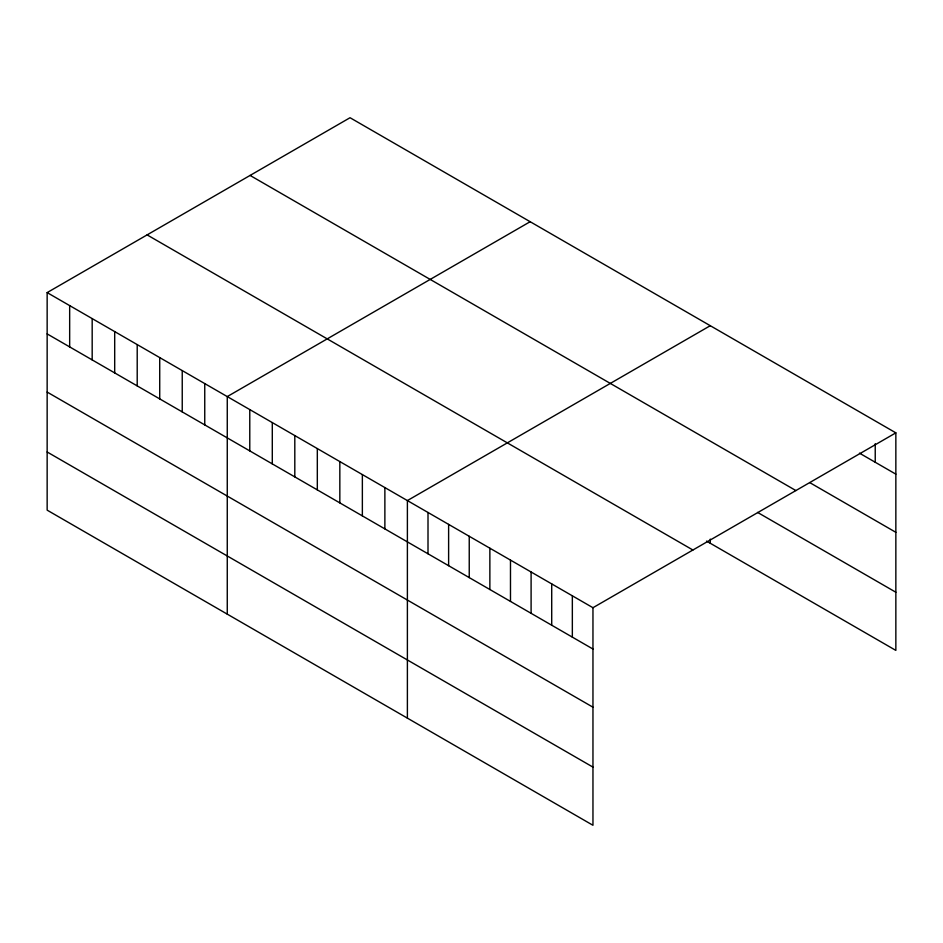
<?xml version="1.0" encoding="UTF-8"?>
<svg xmlns="http://www.w3.org/2000/svg" width="943" height="943" viewBox="0 0 943 943"><rect width="100%" height="100%" fill="white"/><g stroke="black" fill="none" stroke-linecap="round" stroke-linejoin="round"><path stroke-width="1.41" d="M47.15 292.601L592.958 607.716L592.958 825.278L47.15 510.151L47.15 292.601L350.042 117.722L895.85 432.849L895.85 650.399L706.519 541.093M530.155 221.711L227.263 396.59L227.263 614.141M710.279 325.7L407.388 500.58L407.388 718.13M592.958 607.716L895.85 432.849M859.462 453.147L895.85 474.152M809.731 482.592L895.85 532.312M250.084 175.433L795.892 490.56M757.583 512.414L895.85 592.239M147.108 234.89L692.916 550.017M47.15 333.905L592.958 649.032M47.15 392.076L592.958 707.191M47.15 451.992L592.958 767.107M875.234 443.729L875.234 462.247M710.279 539.101L710.279 543.262M572.342 595.811L572.342 637.126M551.714 583.906L551.714 625.221M531.098 572.012L531.098 613.315M510.481 560.107L510.481 601.41M489.865 548.201L489.865 589.505M469.237 536.296L469.237 577.599M448.62 524.391L448.62 565.694M428.004 512.485L428.004 553.789M384.874 487.578L384.874 528.893M362.36 474.577L362.36 515.892M339.834 461.587L339.834 502.89M317.32 448.585L317.32 489.889M294.805 435.583L294.805 476.899M272.291 422.582L272.291 463.897M249.777 409.592L249.777 450.895M204.749 383.589L204.749 424.904M182.235 370.587L182.235 411.902M159.721 357.597L159.721 398.901M137.207 344.596L137.207 385.899M114.692 331.594L114.692 372.909M92.178 318.593L92.178 359.908M69.664 305.603L69.664 346.906"/></g></svg>
